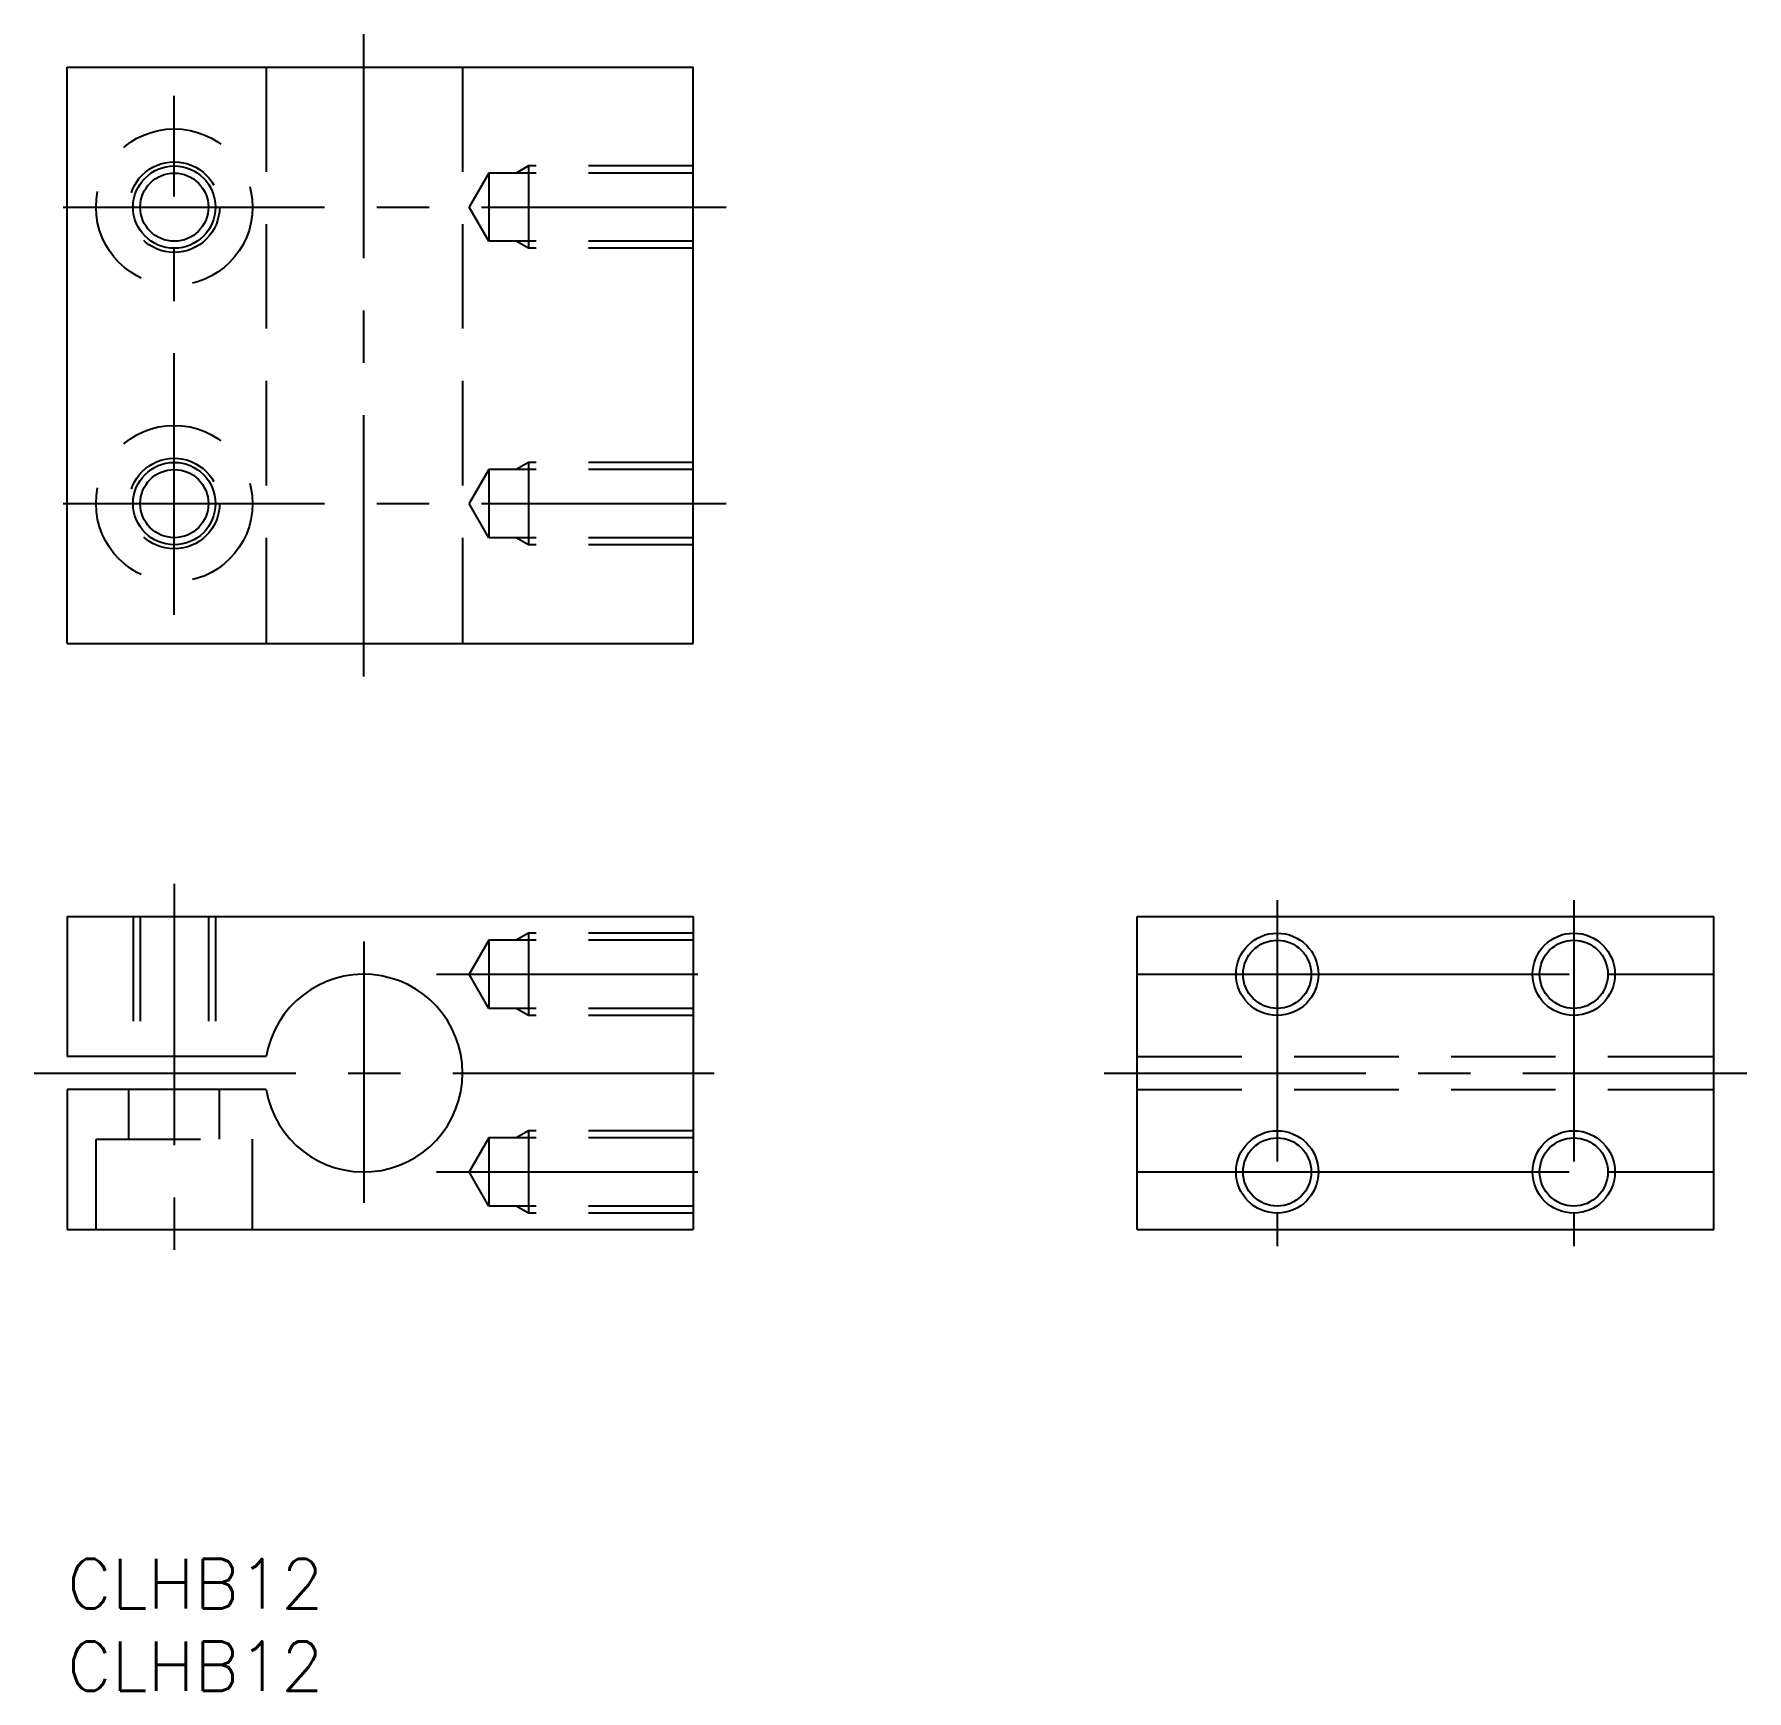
# Model space of a CAD drawing. Extents: x -2 to 102, y -8 to 93.
import ezdxf

# ---------------------------------------------------------------- set-up
doc = ezdxf.new("R2010")
doc.units = 0
doc.header["$LTSCALE"] = 0.5
doc.linetypes.add('CENTER', pattern=[50.8, 31.75, -6.35, 6.35, -6.35])
doc.linetypes.add('DASHED', pattern=[19.05, 12.7, -6.35])
for name, color, linetype in [('MSM_CENTER', 1, 'CENTER'), ('MSM_CONTINUOUS', 7, 'CONTINUOUS'), ('MSM_DASHED', 4, 'DASHED'), ('MSM_NARROW', 5, 'CONTINUOUS'), ('MSM_PART_NUMBER', 7, 'CONTINUOUS')]:
    doc.layers.add(name, color=color, linetype=linetype)
doc.styles.get("Standard").update_dxf_attribs({"font": 'txt.shx', "height": 3, "bigfont": 'bigfont.shx'})

msp = doc.modelspace()

# ---------------------------------------------------------------- linework, layer by layer
at = {"layer": 'MSM_CENTER'}
for p, q in [((18, 53.58), (18, 92.58)), ((6.5, 57.33), (6.5, 88.83)), ((-0.25, 82.08), (40, 82.08)), ((-0.25, 64.08), (40, 64.08)), ((6.5, 41), (6.5, 18)), ((73.45, 40), (73.45, 19)), ((91.45, 40), (91.45, 19)), ((18, 37.5), (18, 21.5)), ((22.41, 35.5), (40, 35.5)), ((68.95, 35.5), (95.95, 35.5)), ((-2, 29.5), (40, 29.5)), ((62.95, 29.5), (101.95, 29.5)), ((22.41, 23.5), (40, 23.5)), ((68.95, 23.5), (95.95, 23.5))]:
    msp.add_line(p, q, dxfattribs=at)
at = {"layer": 'MSM_CONTINUOUS'}
for p, q in [((0, 90.58), (38, 90.58)), ((0, 55.58), (0, 90.58)), ((38, 55.58), (38, 90.58)), ((0, 55.58), (38, 55.58)), ((0, 39), (0, 30.5)), ((0, 39), (38, 39)), ((38, 39), (38, 20)), ((64.95, 20), (64.95, 39)), ((64.95, 39), (99.95, 39)), ((99.95, 20), (99.95, 39)), ((12.08, 30.5), (0, 30.5)), ((12.08, 28.5), (0, 28.5)), ((0, 28.5), (0, 20)), ((0, 20), (38, 20)), ((64.95, 20), (99.95, 20))]:
    msp.add_line(p, q, dxfattribs=at)
for centre in [(6.5, 82.08), (6.5, 64.08), (73.45, 35.5), (91.45, 35.5), (73.45, 23.5), (91.45, 23.5)]:
    msp.add_circle(centre, 2.07, dxfattribs=at)
msp.add_arc((18, 29.5), 6, 189.5941, 170.4059, dxfattribs=at)
at = {"layer": 'MSM_DASHED'}
for p, q in [((12.08, 90.58), (12.08, 55.58)), ((24, 90.58), (24, 55.58)), ((28, 84.58), (27.25, 84.14)), ((38, 84.58), (28, 84.58)), ((28, 84.58), (28, 79.58)), ((25.6, 84.14), (24.41, 82.08)), ((38, 84.14), (25.6, 84.14)), ((25.6, 84.14), (25.6, 80.01)), ((25.6, 80.01), (24.41, 82.08)), ((38, 80.01), (25.6, 80.01)), ((28, 79.58), (27.25, 80.01)), ((38, 79.58), (28, 79.58)), ((28, 66.58), (27.25, 66.14)), ((38, 66.58), (28, 66.58)), ((28, 66.58), (28, 61.58)), ((25.6, 66.14), (24.41, 64.08)), ((38, 66.14), (25.6, 66.14)), ((25.6, 66.14), (25.6, 62.01)), ((25.6, 62.01), (24.41, 64.08)), ((38, 62.01), (25.6, 62.01)), ((28, 61.58), (27.25, 62.01)), ((38, 61.58), (28, 61.58)), ((4, 39), (4, 30.5)), ((4.43, 39), (4.43, 30.5)), ((8.57, 39), (8.57, 30.5)), ((9, 39), (9, 30.5)), ((25.6, 37.57), (24.41, 35.5)), ((38, 37.57), (25.6, 37.57)), ((25.6, 37.57), (25.6, 33.43)), ((28, 38), (27.25, 37.57)), ((38, 38), (28, 38)), ((28, 38), (28, 33)), ((25.6, 33.43), (24.41, 35.5)), ((64.95, 35.5), (99.95, 35.5)), ((38, 33.43), (25.6, 33.43)), ((28, 33), (27.25, 33.43)), ((38, 33), (28, 33)), ((64.95, 30.5), (99.95, 30.5)), ((3.75, 25.5), (3.75, 28.5)), ((9.25, 25.5), (9.25, 28.5)), ((64.95, 28.5), (99.95, 28.5)), ((28, 26), (27.25, 25.57)), ((38, 26), (28, 26)), ((28, 26), (28, 21)), ((1.75, 20), (1.75, 25.5)), ((1.75, 25.5), (11.25, 25.5)), ((11.25, 20), (11.25, 25.5)), ((25.6, 25.57), (24.41, 23.5)), ((38, 25.57), (25.6, 25.57)), ((25.6, 25.57), (25.6, 21.43)), ((25.6, 21.43), (24.41, 23.5)), ((64.95, 23.5), (99.95, 23.5)), ((38, 21.43), (25.6, 21.43)), ((28, 21), (27.25, 21.43)), ((38, 21), (28, 21))]:
    msp.add_line(p, q, dxfattribs=at)
for centre, radius in [((6.5, 82.08), 4.75), ((6.5, 82.08), 2.75), ((6.5, 64.08), 4.75), ((6.5, 64.08), 2.75)]:
    msp.add_circle(centre, radius, dxfattribs=at)
at = {"layer": 'MSM_NARROW'}
for centre in [(6.5, 82.08), (6.5, 64.08), (73.45, 35.5), (91.45, 35.5), (73.45, 23.5), (91.45, 23.5)]:
    msp.add_circle(centre, 2.5, dxfattribs=at)

# ---------------------------------------------------------------- texts
at = {"layer": 'MSM_PART_NUMBER'}
for p in [(0, -3), (0, -8)]:
    msp.add_text('CLHB12', height=3, dxfattribs=at).set_placement(p)

doc.saveas('drawing.dxf')
